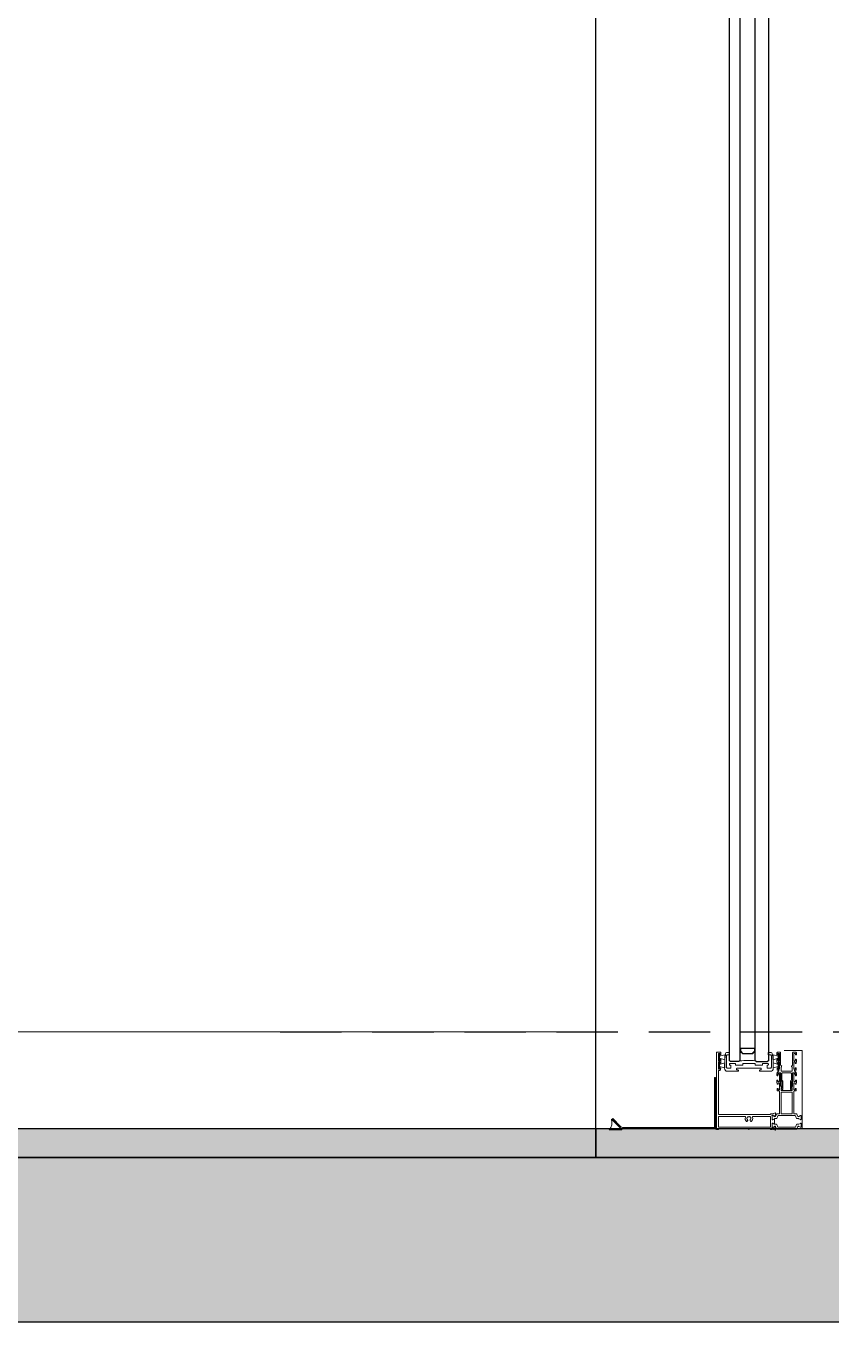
# Model space of a CAD drawing. Header units: millimetres. Extents: x 106699 to 122058, y 158555 to 162844.
# Drawn here: x 108639.5 to 108722.7, y 159646.3 to 159780.3 of the extents above; entities that cross this region are included whole.
import ezdxf

# ---------------------------------------------------------------- set-up
doc = ezdxf.new("R2010")
doc.units = ezdxf.units.MM
doc.linetypes.add('$0$3+1 daire1$0$HIDDEN', pattern=[9.525, 6.35, -3.175])
for name, color, linetype, lineweight in [('3-EXT-PRF', 231, 'Continuous', 0), ('300_Z4_STR_F03$0$AUDIT_D_220920114151-103', 251, 'Continuous', 5), ('ahsap kesit on', 40, 'Continuous', 20), ('G-ANNO-SCHD', 231, 'Continuous', 9)]:
    doc.layers.add(name, color=color, linetype=linetype, lineweight=lineweight)
for name, color, linetype in [('3-OPN-GLS', 4, 'Continuous'), ('300_Z4_STR_F03$0$2-SPS-RCN', 2, 'Continuous'), ('S2000-002 Çizgi', 7, 'Continuous')]:
    doc.layers.add(name, color=color, linetype=linetype)

# ---------------------------------------------------------------- blocks, each defined once
blk = doc.blocks.new('A$Ce94b5d70')
at = {"layer": '3-EXT-PRF'}
for p, q in [((25.65, 9.62), (25.61, 9.55)), ((25.95, 9.55), (25.91, 9.62))]:
    blk.add_line(p, q, dxfattribs=at)
for points in [[(22.13, 16.88), (20.29, 16.88), (20.29, 8.8)], [(22.75, 16.29), (23.28, 16.44), (23.28, 15.92), (22.75, 16.07)], [(28.81, 16.29), (28.28, 16.44), (28.28, 15.92), (28.81, 16.07)], [(29.33, 14.09), (29.23, 14.09), (29.23, 8.73), (29.13, 8.73), (29.13, 16.64)], [(22.75, 15.44), (23.28, 15.59), (23.28, 15.07), (22.75, 15.22)], [(28.81, 15.44), (28.28, 15.59), (28.28, 15.07), (28.81, 15.22)], [(36.88, 8.9), (29.34, 8.9), (29.33, 14.09)], [(25.37, 10.05), (23.56, 10.05), (23.56, 8.95), (28.93, 8.95), (28.93, 10.05), (26.19, 10.05)]]:
    blk.add_lwpolyline(points, dxfattribs=at)
for points in [[(22.38, 15.24, -0.269143), (22.41, 15.28), (22.49, 15.33, 0.269143), (22.5, 15.36), (22.5, 16.64, -0.414214), (22.55, 16.69), (22.83, 16.69, -0.414214), (22.88, 16.64), (22.88, 16.45, -0.414223), (22.85, 16.42), (22.81, 16.42, -0.414205), (22.78, 16.45), (22.78, 16.54, 0.41422), (22.75, 16.57), (22.65, 16.57, 0.414208), (22.63, 16.55), (22.63, 15.84, 0.41422), (22.65, 15.82), (22.75, 15.82, 0.414208), (22.78, 15.85), (22.78, 15.94, -0.414205), (22.81, 15.97), (22.85, 15.97, -0.414223), (22.88, 15.94), (22.88, 15.72, -0.041593), (22.88, 15.72), (22.86, 15.57, -0.366309), (22.83, 15.54), (22.78, 15.54, -0.414214), (22.76, 15.56), (22.76, 15.69), (22.65, 15.69, 0.414214), (22.63, 15.67), (22.63, 14.96, 0.414213), (22.65, 14.94), (22.76, 14.94), (22.76, 15.07, -0.414214), (22.78, 15.09), (22.84, 15.09), (22.86, 15.07), (22.86, 14.89, -0.414214), (22.81, 14.84), (22.75, 14.84, 0.668179), (22.72, 14.75), (22.86, 14.61), (22.86, 14.56), (22.53, 14.56, 0.414214), (22.48, 14.51), (22.48, 13.79, -0.269143), (22.43, 13.7), (22.41, 13.68, 0.269143), (22.38, 13.64), (22.38, 13.04, -0.57735), (22.41, 13), (22.33, 12.86, -0.767327), (22.27, 12.87), (22.27, 13.7, -0.269143), (22.3, 13.75), (22.35, 13.78, 0.269143), (22.37, 13.82), (22.37, 14.51, 0.414214), (22.32, 14.56), (21.44, 14.56, 0.414213), (21.39, 14.51), (21.39, 13.82, 0.269143), (21.42, 13.78), (21.47, 13.75, -0.269143), (21.49, 13.7), (21.49, 12.87, -0.767327), (21.43, 12.86), (21.35, 13, -0.57735), (21.38, 13.04), (21.38, 13.64, 0.269143), (21.36, 13.68), (21.33, 13.7, -0.269143), (21.28, 13.79), (21.28, 14.51, 0.414214), (21.23, 14.56), (20.9, 14.56), (20.9, 14.61), (21.04, 14.75, 0.668179), (21.01, 14.84), (20.95, 14.84, -0.414214), (20.9, 14.89), (20.9, 15.07, -0.414214), (20.92, 15.09), (20.98, 15.09, -0.414214), (21, 15.07), (21, 14.94), (21.11, 14.94, 0.414213), (21.13, 14.96), (21.13, 15.67, 0.414214), (21.11, 15.69), (21, 15.69), (21, 15.56, -0.414214), (20.98, 15.54), (20.93, 15.54, -0.366309), (20.9, 15.57), (20.88, 15.72, -0.041593), (20.88, 15.72), (20.88, 15.94, -0.414223), (20.91, 15.97), (20.95, 15.97, -0.414205), (20.98, 15.94), (20.98, 15.85, 0.414208), (21.01, 15.82), (21.11, 15.82, 0.41422), (21.13, 15.84), (21.13, 16.55, 0.414208), (21.11, 16.57), (21.01, 16.57, 0.41422), (20.98, 16.54), (20.98, 16.45, -0.414205), (20.95, 16.42), (20.91, 16.42, -0.414223), (20.88, 16.45), (20.88, 16.64, -0.414214), (20.93, 16.69), (21.21, 16.69, -0.414214), (21.26, 16.64), (21.26, 15.36, 0.269143), (21.28, 15.33), (21.36, 15.28, -0.269143), (21.38, 15.24), (21.38, 15.2), (21.31, 15.2), (21.31, 14.79, 0.414214), (21.36, 14.74), (22.4, 14.74, 0.414214), (22.45, 14.79), (22.45, 15.2), (22.38, 15.2)], [(29.13, 8.74, -0.41422), (29.1, 8.71), (28.96, 8.71, -0.414207), (28.93, 8.74), (28.93, 8.77, 0.414214), (28.9, 8.8), (25.87, 8.8, -1), (25.69, 8.8), (23.59, 8.8, 0.414209), (23.56, 8.77), (23.56, 8.73, -0.414209), (23.54, 8.71), (23.4, 8.71, -0.342141), (23.38, 8.73, 0.342135), (23.36, 8.74), (23.26, 8.74, 0.405571), (23.23, 8.71, -0.316759), (23.22, 8.69), (23.06, 8.64, -0.537319), (23.02, 8.67), (23.04, 8.9, -0.176327), (23.05, 8.91), (23.1, 8.96, -0.720206), (23.13, 8.95, 0.379098), (23.14, 8.93), (23.35, 8.87), (23.38, 8.87, 0.767327), (23.39, 8.91, -0.267949), (23.38, 8.92), (23.38, 9.35, 0.414214), (23.37, 9.36), (23.33, 9.36, 0.131652), (23.32, 9.36), (23.17, 9.27, -1.027098), (23.13, 9.27), (23.13, 9.79, -1.027098), (23.17, 9.79), (23.32, 9.7, 0.131652), (23.33, 9.7), (23.37, 9.7, 0.414214), (23.38, 9.71), (23.38, 10.14, -0.267949), (23.39, 10.15, 0.767327), (23.38, 10.19), (23.35, 10.19), (23.14, 10.13, 0.379098), (23.13, 10.11, -0.720206), (23.1, 10.1), (23.05, 10.15, -0.176327), (23.04, 10.16), (23.02, 10.39, -0.537319), (23.06, 10.42), (23.22, 10.37, -0.316759), (23.23, 10.35, 0.405571), (23.26, 10.32), (23.56, 10.32), (23.56, 10.25), (28.88, 10.25, 0.414213), (28.93, 10.3), (28.93, 14.79, 0.414214), (28.9, 14.82), (28.75, 14.82, 0.414214), (28.75, 14.82), (28.7, 15.06, -0.414214), (28.72, 15.08), (28.78, 15.08, -0.414214), (28.8, 15.06), (28.8, 14.94), (28.91, 14.94, 0.414213), (28.93, 14.96), (28.93, 15.67, 0.414214), (28.91, 15.69), (28.8, 15.69), (28.8, 15.57, -0.414214), (28.78, 15.55), (28.68, 15.55), (28.68, 15.94, -0.414223), (28.71, 15.97), (28.75, 15.97, -0.414205), (28.78, 15.94), (28.78, 15.85, 0.414208), (28.81, 15.82), (28.91, 15.82, 0.41422), (28.93, 15.84), (28.93, 16.55, 0.414208), (28.91, 16.57), (28.81, 16.57, 0.41422), (28.78, 16.54), (28.78, 16.45, -0.414205), (28.75, 16.42), (28.71, 16.42, -0.414223), (28.68, 16.45), (28.68, 16.64, -0.414214), (28.73, 16.69), (29.08, 16.69, -0.414214), (29.13, 16.64)], [(25.12, 15.82, -0.018022), (26.72, 15.81), (26.72, 16.77), (26.67, 16.77), (26.42, 16.52), (25.42, 16.52), (25.17, 16.77), (25.12, 16.77), (25.12, 15.82)], [(21.38, 13.09, 0.269143), (21.36, 13.13), (21.28, 13.18, -0.269143), (21.26, 13.21), (21.26, 14.49, 0.414214), (21.21, 14.54), (20.93, 14.54, 0.414214), (20.88, 14.49), (20.88, 14.3, 0.414223), (20.91, 14.27), (20.95, 14.27, 0.414205), (20.98, 14.3), (20.98, 14.39, -0.41422), (21.01, 14.42), (21.11, 14.42, -0.414208), (21.13, 14.4), (21.13, 13.69, -0.41422), (21.11, 13.67), (21.01, 13.67, -0.414208), (20.98, 13.7), (20.98, 13.79, 0.414205), (20.95, 13.82), (20.91, 13.82, 0.414223), (20.88, 13.79), (20.88, 13.57, 0.041593), (20.88, 13.57), (20.9, 13.42, 0.366309), (20.93, 13.39), (20.98, 13.39, 0.414214), (21, 13.41), (21, 13.54), (21.11, 13.54, -0.414214), (21.13, 13.52), (21.13, 12.81, -0.414213), (21.11, 12.79), (21, 12.79), (21, 12.92, 0.414214), (20.98, 12.94), (20.92, 12.94, 0.414214), (20.9, 12.92), (20.9, 12.74, 0.414214), (20.95, 12.69), (21.1, 12.69, -0.414214), (21.13, 12.66), (21.13, 10.37, -0.414213), (21.08, 10.32), (20.86, 10.32, 0.296213), (20.83, 10.3), (20.72, 10.05, -0.296213), (20.69, 10.03), (20.68, 10.03, -0.131652), (20.62, 10.05), (20.46, 10.14, 0.131652), (20.45, 10.14), (20.42, 10.14, 0.414214), (20.38, 10.1), (20.38, 9.76, 0.414214), (20.42, 9.72), (20.45, 9.72, 0.131652), (20.46, 9.73), (20.62, 9.82, -0.131652), (20.68, 9.83), (20.82, 9.83, 0.295615), (20.85, 9.85), (20.97, 10.11, -0.295615), (21.01, 10.14), (22.75, 10.14, -0.295615), (22.79, 10.11), (22.91, 9.85, 0.295615), (22.94, 9.83), (23.08, 9.83, -0.131652), (23.14, 9.82), (23.3, 9.73, 0.131652), (23.31, 9.72), (23.34, 9.72, 0.414214), (23.38, 9.76), (23.38, 10.1, 0.414214), (23.34, 10.14), (23.31, 10.14, 0.131652), (23.3, 10.14), (23.14, 10.05, -0.131652), (23.08, 10.03), (23.07, 10.03, -0.296213), (23.04, 10.05), (22.93, 10.3, 0.296213), (22.9, 10.32), (22.68, 10.32, -0.414213), (22.63, 10.37), (22.63, 12.66)], [(22.63, 12.66, -0.414214), (22.66, 12.69), (22.81, 12.69, 0.414214), (22.86, 12.74), (22.86, 12.92, 0.414214), (22.84, 12.94), (22.78, 12.94, 0.414214), (22.76, 12.92), (22.76, 12.79), (22.65, 12.79, -0.414213), (22.63, 12.81), (22.63, 13.52, -0.414214), (22.65, 13.54), (22.76, 13.54), (22.76, 13.41, 0.414214), (22.78, 13.39), (22.83, 13.39, 0.366309), (22.86, 13.42), (22.88, 13.57, 0.041593), (22.88, 13.57), (22.88, 13.79, 0.414223), (22.85, 13.82), (22.81, 13.82, 0.414205), (22.78, 13.79), (22.78, 13.7, -0.414208), (22.75, 13.67), (22.65, 13.67, -0.41422), (22.63, 13.69), (22.63, 14.4, -0.414208), (22.65, 14.42), (22.75, 14.42, -0.41422), (22.78, 14.39), (22.78, 14.3, 0.414205), (22.81, 14.27), (22.85, 14.27, 0.414223), (22.88, 14.3), (22.88, 14.49, 0.414214), (22.83, 14.54), (22.55, 14.54, 0.414214), (22.5, 14.49), (22.5, 13.21, -0.269143), (22.49, 13.18), (22.41, 13.13, 0.269143), (22.38, 13.09)], [(29.23, 14.09), (29.24, 8.95, 0.414213), (29.39, 8.8), (36.88, 8.8)], [(22.38, 13.05), (22.45, 13.05), (22.45, 12.79, -0.414214), (22.4, 12.74), (21.36, 12.74, -0.414214), (21.31, 12.79), (21.31, 13.05), (21.38, 13.05)]]:
    blk.add_lwpolyline(points, format="xyb", dxfattribs=at)
for points in [[(22.65, 15.84), (22.65, 16.51), (22.75, 16.51), (22.75, 15.84)], [(28.91, 15.84), (28.91, 16.51), (28.81, 16.51), (28.81, 15.84)], [(22.65, 14.99), (22.65, 15.66), (22.75, 15.66), (22.75, 14.99)], [(28.91, 14.99), (28.91, 15.66), (28.81, 15.66), (28.81, 14.99)]]:
    blk.add_lwpolyline(points, close=True, dxfattribs=at)
for points in [[(28, 14.72, 0.430416), (28.3, 15.04, 0.033755), (28.19, 16.58, 0.398195), (28.09, 16.67), (27.83, 16.67, 0.414214), (27.78, 16.62), (27.78, 16.47, 0.414214), (27.83, 16.42), (28, 16.42, -0.414214), (28.1, 16.32), (28.1, 15.15, -0.414214), (28, 15.05), (27.7, 15.05, -0.414214), (27.65, 15.1), (27.65, 15.37), (27.75, 15.37, 0.414214), (27.8, 15.42), (27.8, 15.47, 0.414214), (27.75, 15.52), (27.17, 15.52), (27.17, 15.36), (26.42, 15.36), (26.42, 15.52), (25.14, 15.52), (25.14, 15.36), (24.39, 15.36), (24.39, 15.52), (23.82, 15.52, 0.414214), (23.77, 15.47), (23.77, 15.42, 0.414214), (23.82, 15.37), (23.91, 15.37), (23.91, 15.1, -0.414214), (23.86, 15.05), (23.56, 15.05, -0.414214), (23.46, 15.15), (23.46, 16.32, -0.414214), (23.56, 16.42), (23.73, 16.42, 0.414214), (23.78, 16.47), (23.78, 16.62, 0.414214), (23.73, 16.67), (23.47, 16.67, 0.398195), (23.37, 16.58, 0.033755), (23.26, 15.04, 0.430416), (23.56, 14.72), (24.64, 14.72, 0.414214), (24.69, 14.77), (24.69, 14.81, 0.414214), (24.64, 14.86), (24.56, 14.86, -0.414214), (24.51, 14.91), (24.51, 15.01, -0.414214), (24.56, 15.06), (27, 15.06, -0.414214), (27.05, 15.01), (27.05, 14.91, -0.414214), (27, 14.86), (26.92, 14.86, 0.414214), (26.87, 14.81), (26.87, 14.77, 0.414214), (26.92, 14.72)], [(21.31, 12.53, -0.414213), (21.34, 12.56), (22.42, 12.56, -0.414214), (22.45, 12.53), (22.45, 10.37, -0.414214), (22.4, 10.32), (21.36, 10.32, -0.414214), (21.31, 10.37)], [(20.62, 9.02), (20.46, 8.93, -0.131652), (20.45, 8.93), (20.42, 8.93, -0.414214), (20.38, 8.97), (20.38, 9.31, -0.414214), (20.42, 9.35), (20.45, 9.35, -0.131652), (20.46, 9.34), (20.62, 9.25, 0.131652), (20.68, 9.24), (20.82, 9.24, -0.296213), (20.85, 9.22), (20.97, 8.96, 0.296213), (21.01, 8.93), (22.75, 8.93, 0.295615), (22.79, 8.96), (22.91, 9.22, -0.295615), (22.94, 9.24), (23.08, 9.24, 0.131652), (23.14, 9.25), (23.3, 9.34, -0.131652), (23.31, 9.35), (23.34, 9.35, -0.414214), (23.38, 9.31), (23.38, 8.97, -0.414214), (23.34, 8.93), (23.31, 8.93, -0.131652), (23.3, 8.93), (23.14, 9.02, 0.131652), (23.08, 9.04), (23.07, 9.04, 0.296213), (23.04, 9.02), (22.93, 8.77, -0.296213), (22.9, 8.75), (20.86, 8.75, -0.296213), (20.83, 8.77), (20.72, 9.02, 0.296213), (20.69, 9.04), (20.68, 9.04, 0.131652)]]:
    blk.add_lwpolyline(points, format="xyb", close=True, dxfattribs=at)
at = {"layer": '3-EXT-PRF', "extrusion": (-5.46266e-06, -2.21737e-10, 1), "elevation": 0.01}
for points in [[(25.17, 17.12), (25.17, 16.77), (25.12, 16.77), (25.12, 17.12)], [(25.42, 16.52), (25.17, 16.77), (25.17, 17.12), (26.67, 17.12), (26.67, 16.77), (26.42, 16.52)], [(25.44, 16.57), (25.22, 16.79), (25.22, 17.07), (26.62, 17.07), (26.62, 16.79), (26.4, 16.57)]]:
    blk.add_lwpolyline(points, close=True, dxfattribs=at)
at = {"layer": '3-EXT-PRF', "extrusion": (5.46266e-06, -2.21737e-10, 1), "elevation": 0.01}
blk.add_lwpolyline([(26.67, 17.12), (26.67, 16.77), (26.72, 16.77), (26.72, 17.12)], close=True, dxfattribs=at)
at = {"layer": '3-EXT-PRF', "elevation": 6.15}
for points in [[(36.88, 8.9), (38.76, 8.9, 0.198912), (39.05, 9.02), (39.86, 9.83), (39.93, 9.76), (39.03, 8.86, -0.198912), (38.89, 8.8), (36.88, 8.8)], [(38.93, 8.8), (38.93, 8.67), (40.21, 8.67, -0.241871), (39.98, 9.76), (39.07, 8.86, -0.205809), (38.93, 8.8, 0)]]:
    blk.add_lwpolyline(points, format="xyb", dxfattribs=at)
at = {"layer": '3-EXT-PRF'}
for centre, radius, start, end in [((25.37, 10), 0.05, 338.6762, 89.9999), ((25.78, 9.84), 0.39, 158.6762, 231.5435), ((25.57, 9.57), 0.05, 231.5435, 330), ((25.78, 9.84), 0.21, 103.6743, 196.3257), ((25.6, 9.74), 0.05, 306.8371, 113.1629), ((25.78, 9.84), 0.21, 223.6743, 228.9125), ((25.61, 9.64), 0.05, 330, 48.9125), ((25.78, 10.05), 0.05, 186.8371, 353.1629), ((25.78, 9.84), 0.21, 343.6743, 76.3257), ((25.95, 9.64), 0.05, 131.0875, 210), ((25.96, 9.74), 0.05, 66.8371, 233.1629), ((25.78, 9.84), 0.21, 311.0875, 316.3257), ((25.99, 9.57), 0.05, 210, 308.4565), ((25.78, 9.84), 0.39, 308.4565, 21.3235), ((26.19, 10), 0.05, 89.9999, 201.3235)]:
    blk.add_arc(centre, radius, start, end, dxfattribs=at)
at = {"layer": '3-OPN-GLS'}
for p, q in [((23.77, 15.82), (23.87, 15.72)), ((25.02, 15.72), (23.87, 15.72)), ((25.02, 15.72), (25.12, 15.82)), ((26.72, 15.82), (26.82, 15.72)), ((26.82, 15.72), (27.69, 15.72)), ((27.69, 15.72), (27.79, 15.82))]:
    blk.add_line(p, q, dxfattribs=at)
for points in [[(23.77, 179.88), (23.77, 15.82)], [(25.12, 15.82), (25.12, 179.88)], [(26.72, 179.88), (26.72, 15.82)], [(27.79, 15.82), (27.79, 179.88)]]:
    blk.add_lwpolyline(points, dxfattribs=at)

msp = doc.modelspace()

# ---------------------------------------------------------------- hatches: boundary and pattern name
at = {"layer": '300_Z4_STR_F03$0$AUDIT_D_220920114151-103', "true_color": 0x303030}
h = msp.add_hatch(color=250, dxfattribs=at)
h.dxf.hatch_style = 1
h.paths.add_polyline_path([(107053.39, 159965.32), (108224.03, 159965.32), (108224.51, 159965.32), (108710.88, 159965.32), (108710.88, 159995.32), (107053.39, 159995.32)])
h.paths.add_polyline_path([(108729.4, 159646.32), (107474.03, 159646.32), (107474.03, 159646.32), (107414.03, 159646.32), (107414.03, 159646.32), (107184.03, 159646.32), (107144.03, 159646.32), (107053.39, 159646.32), (107053.39, 159663.32), (108729.4, 159663.32)])
h.paths.add_polyline_path([(108729.4, 159660.32), (109087.39, 159660.32), (109087.39, 159646.32), (108729.4, 159646.32)])
h = msp.add_hatch(color=250, dxfattribs=at)
h.dxf.hatch_style = 1
h.paths.add_polyline_path([(108729.4, 159660.32), (109087.39, 159660.32), (109087.39, 159646.32), (108729.4, 159646.32)])
h.paths.add_polyline_path([(108698.4, 159666.32), (108699.9, 159666.32, -0.033293), (108699.8, 159666.18), (108701.07, 159666.18), (108701.07, 159666.32), (108710.78, 159666.32), (108710.78, 159666.25), (108710.88, 159666.25, 0.323533), (108710.91, 159666.23), (108711.05, 159666.23, 0.414207), (108711.08, 159666.26), (108711.08, 159666.29, -0.414214), (108711.11, 159666.32), (108714.14, 159666.32, 1), (108714.32, 159666.32), (108716.42, 159666.32, -1.117091), (108716.45, 159666.26, 0.629011), (108716.47, 159666.23), (108716.61, 159666.23, 0.342141), (108716.63, 159666.24, -0.342135), (108716.65, 159666.26), (108716.75, 159666.26, -0.405574), (108716.78, 159666.23, 0.316759), (108716.79, 159666.21), (108716.95, 159666.16, 0.537319), (108716.99, 159666.19), (108716.98, 159666.32), (108717.06, 159666.32), (108717.08, 159666.28, 0.296213), (108717.11, 159666.26), (108719.15, 159666.26, 0.296213), (108719.18, 159666.28), (108719.19, 159666.32), (108732.4, 159666.32), (108732.4, 159663.32), (108729.4, 159663.32), (108698.4, 159663.32)])
at = {"layer": 'S2000-002 Çizgi', "true_color": 0x7a7a7a}
h = msp.add_hatch(color=8, dxfattribs=at)
h.dxf.hatch_style = 1
h.paths.add_polyline_path([(108729.4, 159663.32), (108729.4, 159660.32), (109087.39, 159660.32), (109087.39, 159663.32)])
h.paths.add_polyline_path([(108698.4, 159666.32), (107084.66, 159666.32), (107084.66, 159663.32), (108698.4, 159663.32)])

# ---------------------------------------------------------------- linework, layer by layer
at = {"layer": '300_Z4_STR_F03$0$2-SPS-RCN'}
for points in [[(108698.4, 159663.32), (107084.66, 159663.32), (107084.66, 159666.32), (108698.4, 159666.32)], [(108732.4, 159663.32), (108698.4, 159663.32), (108698.4, 159666.32), (108732.4, 159666.32)]]:
    msp.add_lwpolyline(points, close=True, dxfattribs=at)
msp.add_lwpolyline([(108729.4, 159646.32), (107474.03, 159646.32), (107474.03, 159646.32), (107414.03, 159646.32), (107414.03, 159646.32), (107184.03, 159646.32), (107184.03, 159646.32), (107144.03, 159646.32), (107053.39, 159646.32), (107053.39, 159663.32), (108729.4, 159663.32), (108729.4, 159646.32)], dxfattribs=at)
at = {"layer": 'ahsap kesit on'}
msp.add_line((108633.15, 159676.32), (108698.4, 159676.32), dxfattribs=at)
at = {"layer": 'G-ANNO-SCHD', "color": 22, "linetype": '$0$3+1 daire1$0$HIDDEN', "lineweight": 30, "true_color": 0xbd342c}
msp.add_line((108665.77, 159676.32), (108766.23, 159676.32), dxfattribs=at)
at = {"layer": 'S2000-002 Çizgi', "color": 8, "true_color": 0x7a7a7a}
msp.add_line((108698.4, 159666.32), (108698.4, 159917.37), dxfattribs=at)

# ---------------------------------------------------------------- block references
at = {"layer": 'S2000-002 Çizgi', "xscale": -1}
msp.add_blockref('A$Ce94b5d70', (108740.01, 159657.52), dxfattribs=at)

doc.saveas('drawing.dxf')
